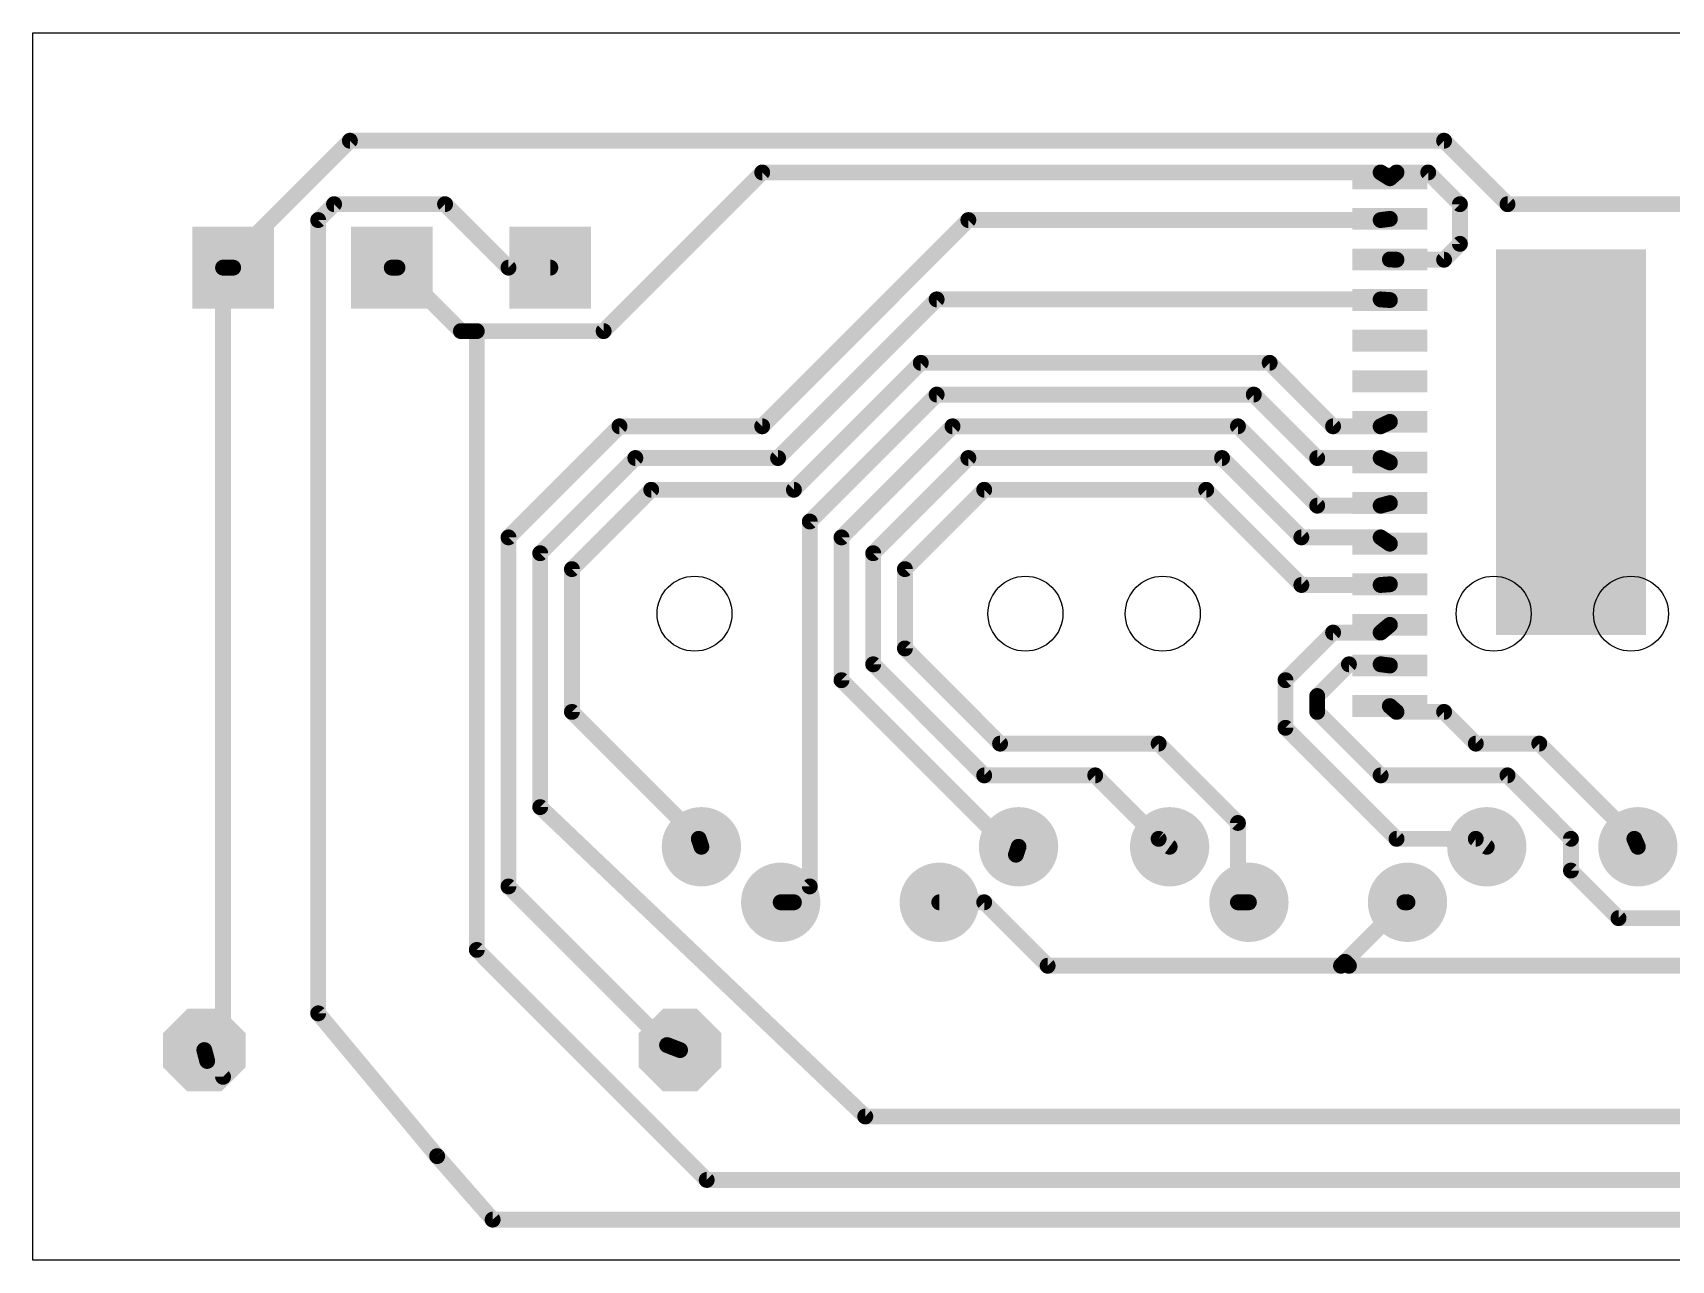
# Model space of a CAD drawing. Extents: x 0 to 68, y -7 to 12.7.
# Drawn here: x 0 to 26.24, y -7 to 12.65 of the extents above; entities that cross this region are included whole.
import ezdxf

# ---------------------------------------------------------------- set-up
doc = ezdxf.new("R2010")
doc.units = 0
for name, color, linetype in [('16', 175, 'CONTINUOUS'), ('17', 82, 'CONTINUOUS'), ('20', 7, 'CONTINUOUS')]:
    doc.layers.add(name, color=color, linetype=linetype)

# ---------------------------------------------------------------- blocks, each defined once
blk = doc.blocks.new('ROUNDP')
at = {"const_width": 0.5}
blk.add_lwpolyline([(0, -0.25, 1), (0, 0.25, 1), (0, -0.25)], format="xyb", dxfattribs=at)
blk = doc.blocks.new('SQUAREP')
blk.add_solid([(-0.5, -0.5), (0.5, -0.5), (-0.5, 0.5), (0.5, 0.5)])
blk = doc.blocks.new('OCTAGONP')
at = {"const_width": 0.5}
blk.add_lwpolyline([(-0.25, -0.1036), (-0.25, 0.1036), (-0.1036, 0.25), (0.1036, 0.25), (0.25, 0.1036), (0.25, -0.1036), (0.1036, -0.25), (-0.1036, -0.25), (-0.25, -0.1036), (-0.25, 0.1036)], dxfattribs=at)
blk = doc.blocks.new('RECT')
blk.add_solid([(-0.5, -0.5), (0.5, -0.5), (-0.5, 0.5), (0.5, 0.5)])

msp = doc.modelspace()

# ---------------------------------------------------------------- linework, layer by layer
at = {"layer": '16', "const_width": 0.254}
for points in [[(3.048, 8.89), (5.08, 10.922)], [(5.08, 10.922), (22.606, 10.922)], [(22.606, 10.922), (23.622, 9.906)], [(9.144, 7.874), (11.684, 10.414)], [(11.684, 10.414), (21.59, 10.414)], [(21.59, 10.414), (21.738, 10.321)], [(21.844, 10.414), (21.738, 10.321)], [(21.844, 10.414), (22.352, 10.414)], [(22.352, 10.414), (22.86, 9.906)], [(4.572, 9.652), (4.826, 9.906)], [(4.826, 9.906), (6.604, 9.906)], [(6.604, 9.906), (7.62, 8.89)], [(22.86, 9.906), (22.86, 9.271)], [(23.622, 9.906), (26.416, 9.906)], [(4.572, -3.048), (4.572, 9.652)], [(11.684, 6.35), (14.986, 9.652)], [(14.986, 9.652), (21.59, 9.652)], [(21.59, 9.652), (21.738, 9.671)], [(22.86, 9.271), (22.606, 9.017)], [(3.048, -4.064), (3.048, 8.89)], [(3.048, 8.89), (3.21, 8.89)], [(5.842, 8.89), (5.75, 8.89)], [(5.842, 8.89), (6.858, 7.874)], [(7.62, 8.89), (8.29, 8.89)], [(21.844, 9.017), (21.738, 9.021)], [(22.606, 9.017), (21.844, 9.017)], [(11.938, 5.842), (14.478, 8.382)], [(14.478, 8.382), (21.59, 8.382)], [(21.59, 8.382), (21.738, 8.371)], [(6.858, 7.874), (7.112, 7.874)], [(7.112, 7.874), (9.144, 7.874)], [(7.112, -2.032), (7.112, 7.874)], [(12.192, 5.334), (14.224, 7.366)], [(14.224, 7.366), (19.812, 7.366)], [(19.812, 7.366), (20.828, 6.35)], [(12.446, 4.826), (14.478, 6.858)], [(14.478, 6.858), (19.558, 6.858)], [(19.558, 6.858), (20.574, 5.842)], [(7.62, 4.572), (9.398, 6.35)], [(9.398, 6.35), (11.684, 6.35)], [(12.954, 4.572), (14.732, 6.35)], [(14.732, 6.35), (19.304, 6.35)], [(19.304, 6.35), (20.574, 5.08)], [(20.828, 6.35), (21.59, 6.35)], [(21.59, 6.35), (21.738, 6.421)], [(8.128, 4.318), (9.652, 5.842)], [(9.652, 5.842), (11.938, 5.842)], [(13.462, 4.318), (14.986, 5.842)], [(14.986, 5.842), (19.05, 5.842)], [(19.05, 5.842), (20.32, 4.572)], [(20.574, 5.842), (21.59, 5.842)], [(21.59, 5.842), (21.738, 5.771)], [(8.636, 4.064), (9.906, 5.334)], [(9.906, 5.334), (12.192, 5.334)], [(13.97, 4.064), (15.24, 5.334)], [(15.24, 5.334), (18.796, 5.334)], [(18.796, 5.334), (20.32, 3.81)], [(20.574, 5.08), (21.59, 5.08)], [(21.59, 5.08), (21.738, 5.121)], [(12.446, -1.016), (12.446, 4.826)], [(7.62, -1.016), (7.62, 4.572)], [(12.954, 2.286), (12.954, 4.572)], [(20.32, 4.572), (21.59, 4.572)], [(21.59, 4.572), (21.738, 4.471)], [(8.128, 0.254), (8.128, 4.318)], [(13.462, 2.54), (13.462, 4.318)], [(8.636, 1.778), (8.636, 4.064)], [(13.97, 2.794), (13.97, 4.064)], [(20.32, 3.81), (21.59, 3.81)], [(21.59, 3.81), (21.738, 3.821)], [(20.066, 2.286), (20.828, 3.048)], [(20.828, 3.048), (21.59, 3.048)], [(21.59, 3.048), (21.738, 3.171)], [(15.494, 1.27), (13.97, 2.794)], [(15.24, 0.762), (13.462, 2.54)], [(20.574, 2.032), (21.082, 2.54)], [(21.082, 2.54), (21.59, 2.54)], [(21.59, 2.54), (21.738, 2.521)], [(15.748, -0.508), (12.954, 2.286)], [(20.066, 1.524), (20.066, 2.286)], [(20.574, 1.778), (20.574, 2.032)], [(10.668, -0.254), (8.636, 1.778)], [(21.59, 0.762), (20.574, 1.778)], [(21.844, 1.778), (21.738, 1.871)], [(22.606, 1.778), (21.844, 1.778)], [(23.114, 1.27), (22.606, 1.778)], [(21.844, -0.254), (20.066, 1.524)], [(18.034, 1.27), (15.494, 1.27)], [(19.304, 0), (18.034, 1.27)], [(24.13, 1.27), (23.114, 1.27)], [(25.654, -0.254), (24.13, 1.27)], [(17.018, 0.762), (15.24, 0.762)], [(18.034, -0.254), (17.018, 0.762)], [(23.622, 0.762), (21.59, 0.762)], [(24.638, -0.254), (23.622, 0.762)], [(13.335, -4.699), (8.128, 0.254)], [(19.304, -1.27), (19.304, 0)], [(10.668, -0.254), (10.71, -0.381)], [(15.748, -0.508), (15.79, -0.381)], [(18.034, -0.254), (18.21, -0.381)], [(23.114, -0.254), (21.844, -0.254)], [(23.114, -0.254), (23.29, -0.381)], [(24.638, -0.762), (24.638, -0.254)], [(25.654, -0.254), (25.71, -0.381)], [(25.4, -1.524), (24.638, -0.762)], [(10.16, -3.556), (7.62, -1.016)], [(12.192, -1.27), (12.446, -1.016)], [(12.192, -1.27), (11.98, -1.27)], [(15.24, -1.27), (14.52, -1.27)], [(16.256, -2.286), (15.24, -1.27)], [(19.304, -1.27), (19.48, -1.27)], [(21.971, -1.27), (21.0185, -2.2225)], [(21.971, -1.27), (22.02, -1.27)], [(26.67, -1.524), (25.4, -1.524)], [(10.795, -5.715), (7.112, -2.032)], [(21.0185, -2.2225), (20.955, -2.286)], [(21.082, -2.286), (21.0185, -2.2225)], [(20.955, -2.286), (16.256, -2.286)], [(21.082, -2.286), (27.432, -2.286)], [(6.477, -5.334), (4.572, -3.048)], [(2.794, -3.81), (2.748, -3.636)], [(3.048, -4.064), (2.748, -3.636)], [(10.16, -3.556), (10.368, -3.636)], [(2.794, -3.81), (3.048, -4.064)], [(13.335, -4.699), (50.927, -4.699)], [(6.477, -5.334), (7.366, -6.35)], [(51.308, -5.715), (10.795, -5.715)], [(7.366, -6.35), (51.435, -6.35)]]:
    msp.add_lwpolyline(points, dxfattribs=at)
at = {"layer": '16', "const_width": 0.127}
for points in [[(5.08, 10.9855, 1), (5.08, 10.8585)], [(5.1249, 10.8771, 1), (5.0351, 10.9669)], [(22.6509, 10.9669, 1), (22.5611, 10.8771)], [(22.606, 10.8585, 1), (22.606, 10.9855)], [(11.684, 10.4775, 1), (11.684, 10.3505)], [(11.7289, 10.3691, 1), (11.6391, 10.4589)], [(21.6238, 10.4678, 1), (21.5562, 10.3602)], [(21.59, 10.3505, 1), (21.59, 10.4775)], [(21.844, 10.4775, 1), (21.844, 10.3505)], [(21.8859, 10.3663, 1), (21.8021, 10.4617)], [(22.3969, 10.4589, 1), (22.3071, 10.3691)], [(22.352, 10.3505, 1), (22.352, 10.4775)], [(21.6961, 10.3687, 1), (21.7799, 10.2733)], [(21.7042, 10.2672, 1), (21.7718, 10.3748)], [(4.826, 9.9695, 1), (4.826, 9.8425)], [(4.8709, 9.8611, 1), (4.7811, 9.9509)], [(6.6489, 9.9509, 1), (6.5591, 9.8611)], [(6.604, 9.8425, 1), (6.604, 9.9695)], [(22.9235, 9.906, 1), (22.7965, 9.906)], [(22.8151, 9.8611, 1), (22.9049, 9.9509)], [(23.622, 9.9695, 1), (23.622, 9.8425)], [(23.5771, 9.8611, 1), (23.6669, 9.9509)], [(4.6355, 9.652, 1), (4.5085, 9.652)], [(4.5271, 9.6969, 1), (4.6169, 9.6071)], [(14.986, 9.7155, 1), (14.986, 9.5885)], [(15.0309, 9.6071, 1), (14.9411, 9.6969)], [(21.5819, 9.715, 1), (21.5981, 9.589)], [(21.59, 9.5885, 1), (21.59, 9.7155)], [(21.7461, 9.608, 1), (21.7299, 9.734)], [(22.7965, 9.271, 1), (22.9235, 9.271)], [(22.9049, 9.2261, 1), (22.8151, 9.3159)], [(3.1115, 8.89, 1), (2.9845, 8.89)], [(3.048, 8.9535, 1), (3.048, 8.8265)], [(3.0031, 8.9349, 1), (3.0929, 8.8451)], [(3.21, 8.8265, 1), (3.21, 8.9535)], [(5.75, 8.9535, 1), (5.75, 8.8265)], [(5.8869, 8.9349, 1), (5.7971, 8.8451)], [(5.842, 8.8265, 1), (5.842, 8.9535)], [(7.62, 8.9535, 1), (7.62, 8.8265)], [(7.5751, 8.8451, 1), (7.6649, 8.9349)], [(8.29, 8.8265, 1), (8.29, 8.9535)], [(21.7404, 9.0845, 1), (21.7356, 8.9575)], [(21.844, 9.0805, 1), (21.844, 8.9535)], [(21.8416, 8.9535, 1), (21.8464, 9.0805)], [(22.5611, 9.0619, 1), (22.6509, 8.9721)], [(22.606, 8.9535, 1), (22.606, 9.0805)], [(14.478, 8.4455, 1), (14.478, 8.3185)], [(14.5229, 8.3371, 1), (14.4331, 8.4269)], [(21.5947, 8.4453, 1), (21.5853, 8.3187)], [(21.59, 8.3185, 1), (21.59, 8.4455)], [(21.7333, 8.3077, 1), (21.7427, 8.4343)], [(6.858, 7.9375, 1), (6.858, 7.8105)], [(6.8131, 7.8291, 1), (6.9029, 7.9189)], [(7.112, 7.9375, 1), (7.112, 7.8105)], [(7.1755, 7.874, 1), (7.0485, 7.874)], [(7.112, 7.8105, 1), (7.112, 7.9375)], [(9.0991, 7.9189, 1), (9.1889, 7.8291)], [(9.144, 7.8105, 1), (9.144, 7.9375)], [(14.224, 7.4295, 1), (14.224, 7.3025)], [(14.2689, 7.3211, 1), (14.1791, 7.4109)], [(19.8569, 7.4109, 1), (19.7671, 7.3211)], [(19.812, 7.3025, 1), (19.812, 7.4295)], [(14.478, 6.9215, 1), (14.478, 6.7945)], [(14.5229, 6.8131, 1), (14.4331, 6.9029)], [(19.6029, 6.9029, 1), (19.5131, 6.8131)], [(19.558, 6.7945, 1), (19.558, 6.9215)], [(9.398, 6.4135, 1), (9.398, 6.2865)], [(9.4429, 6.3051, 1), (9.3531, 6.3949)], [(11.6391, 6.3949, 1), (11.7289, 6.3051)], [(11.684, 6.2865, 1), (11.684, 6.4135)], [(14.732, 6.4135, 1), (14.732, 6.2865)], [(14.7769, 6.3051, 1), (14.6871, 6.3949)], [(19.3489, 6.3949, 1), (19.2591, 6.3051)], [(19.304, 6.2865, 1), (19.304, 6.4135)], [(20.828, 6.4135, 1), (20.828, 6.2865)], [(20.7831, 6.3051, 1), (20.8729, 6.3949)], [(21.5625, 6.4073, 1), (21.6175, 6.2927)], [(21.59, 6.2865, 1), (21.59, 6.4135)], [(21.7655, 6.3637, 1), (21.7105, 6.4783)], [(9.652, 5.9055, 1), (9.652, 5.7785)], [(9.6969, 5.7971, 1), (9.6071, 5.8869)], [(11.8931, 5.8869, 1), (11.9829, 5.7971)], [(11.938, 5.7785, 1), (11.938, 5.9055)], [(14.986, 5.9055, 1), (14.986, 5.7785)], [(15.0309, 5.7971, 1), (14.9411, 5.8869)], [(19.0949, 5.8869, 1), (19.0051, 5.7971)], [(19.05, 5.7785, 1), (19.05, 5.9055)], [(20.574, 5.9055, 1), (20.574, 5.7785)], [(20.5291, 5.7971, 1), (20.6189, 5.8869)], [(21.6175, 5.8993, 1), (21.5625, 5.7847)], [(21.59, 5.7785, 1), (21.59, 5.9055)], [(21.7105, 5.7137, 1), (21.7655, 5.8283)], [(9.906, 5.3975, 1), (9.906, 5.2705)], [(9.9509, 5.2891, 1), (9.8611, 5.3789)], [(12.1471, 5.3789, 1), (12.2369, 5.2891)], [(12.192, 5.2705, 1), (12.192, 5.3975)], [(15.24, 5.3975, 1), (15.24, 5.2705)], [(15.2849, 5.2891, 1), (15.1951, 5.3789)], [(18.8409, 5.3789, 1), (18.7511, 5.2891)], [(18.796, 5.2705, 1), (18.796, 5.3975)], [(20.574, 5.1435, 1), (20.574, 5.0165)], [(20.5291, 5.0351, 1), (20.6189, 5.1249)], [(21.573, 5.1412, 1), (21.607, 5.0188)], [(21.59, 5.0165, 1), (21.59, 5.1435)], [(21.755, 5.0598, 1), (21.721, 5.1822)], [(12.5095, 4.826, 1), (12.3825, 4.826)], [(12.4011, 4.8709, 1), (12.4909, 4.7811)], [(7.6835, 4.572, 1), (7.5565, 4.572)], [(7.5751, 4.6169, 1), (7.6649, 4.5271)], [(13.0175, 4.572, 1), (12.8905, 4.572)], [(12.9091, 4.6169, 1), (12.9989, 4.5271)], [(20.32, 4.6355, 1), (20.32, 4.5085)], [(20.2751, 4.5271, 1), (20.3649, 4.6169)], [(21.6258, 4.6245, 1), (21.5542, 4.5195)], [(21.59, 4.5085, 1), (21.59, 4.6355)], [(21.7022, 4.4185, 1), (21.7738, 4.5235)], [(8.1915, 4.318, 1), (8.0645, 4.318)], [(8.0831, 4.3629, 1), (8.1729, 4.2731)], [(13.5255, 4.318, 1), (13.3985, 4.318)], [(13.4171, 4.3629, 1), (13.5069, 4.2731)], [(8.6995, 4.064, 1), (8.5725, 4.064)], [(8.5911, 4.1089, 1), (8.6809, 4.0191)], [(14.0335, 4.064, 1), (13.9065, 4.064)], [(13.9251, 4.1089, 1), (14.0149, 4.0191)], [(20.32, 3.8735, 1), (20.32, 3.7465)], [(21.5853, 3.8733, 1), (21.5947, 3.7467)], [(21.59, 3.7465, 1), (21.59, 3.8735)], [(21.7427, 3.7577, 1), (21.7333, 3.8843)], [(20.2751, 3.7651, 1), (20.3649, 3.8549)], [(20.828, 3.1115, 1), (20.828, 2.9845)], [(20.8729, 3.0031, 1), (20.7831, 3.0929)], [(21.5494, 3.0968, 1), (21.6306, 2.9992)], [(21.59, 2.9845, 1), (21.59, 3.1115)], [(21.7786, 3.1222, 1), (21.6974, 3.2198)], [(14.0149, 2.8389, 1), (13.9251, 2.7491)], [(13.5069, 2.5849, 1), (13.4171, 2.4951)], [(13.9065, 2.794, 1), (14.0335, 2.794)], [(21.082, 2.6035, 1), (21.082, 2.4765)], [(21.1269, 2.4951, 1), (21.0371, 2.5849)], [(21.5981, 2.603, 1), (21.5819, 2.477)], [(21.59, 2.4765, 1), (21.59, 2.6035)], [(21.7299, 2.458, 1), (21.7461, 2.584)], [(12.9989, 2.3309, 1), (12.9091, 2.2411)], [(13.3985, 2.54, 1), (13.5255, 2.54)], [(20.1295, 2.286, 1), (20.0025, 2.286)], [(20.0211, 2.3309, 1), (20.1109, 2.2411)], [(12.8905, 2.286, 1), (13.0175, 2.286)], [(20.6375, 2.032, 1), (20.5105, 2.032)], [(20.5291, 2.0769, 1), (20.6189, 1.9871)], [(8.6809, 1.8229, 1), (8.5911, 1.7331)], [(8.5725, 1.778, 1), (8.6995, 1.778)], [(20.6189, 1.8229, 1), (20.5291, 1.7331)], [(20.5105, 1.778, 1), (20.6375, 1.778)], [(21.7799, 1.9187, 1), (21.6961, 1.8233)], [(21.844, 1.8415, 1), (21.844, 1.7145)], [(21.8021, 1.7303, 1), (21.8859, 1.8257)], [(22.6509, 1.8229, 1), (22.5611, 1.7331)], [(22.606, 1.7145, 1), (22.606, 1.8415)], [(20.1109, 1.5689, 1), (20.0211, 1.4791)], [(20.0025, 1.524, 1), (20.1295, 1.524)], [(15.494, 1.3335, 1), (15.494, 1.2065)], [(15.4491, 1.2251, 1), (15.5389, 1.3149)], [(18.0789, 1.3149, 1), (17.9891, 1.2251)], [(18.034, 1.2065, 1), (18.034, 1.3335)], [(23.114, 1.3335, 1), (23.114, 1.2065)], [(23.0691, 1.2251, 1), (23.1589, 1.3149)], [(24.1749, 1.3149, 1), (24.0851, 1.2251)], [(24.13, 1.2065, 1), (24.13, 1.3335)], [(15.24, 0.8255, 1), (15.24, 0.6985)], [(15.1951, 0.7171, 1), (15.2849, 0.8069)], [(17.0629, 0.8069, 1), (16.9731, 0.7171)], [(17.018, 0.6985, 1), (17.018, 0.8255)], [(21.59, 0.8255, 1), (21.59, 0.6985)], [(21.5451, 0.7171, 1), (21.6349, 0.8069)], [(23.6669, 0.8069, 1), (23.5771, 0.7171)], [(23.622, 0.6985, 1), (23.622, 0.8255)], [(8.1718, 0.3, 1), (8.0842, 0.208)], [(8.0645, 0.254, 1), (8.1915, 0.254)], [(19.3675, 0, 1), (19.2405, 0)], [(19.2591, -0.0449, 1), (19.3489, 0.0449)], [(10.7283, -0.2341, 1), (10.6077, -0.2739)], [(10.6231, -0.2989, 1), (10.7129, -0.2091)], [(15.8503, -0.4009, 1), (15.7297, -0.3611)], [(18.0712, -0.2025, 1), (17.9968, -0.3055)], [(17.9891, -0.2989, 1), (18.0789, -0.2091)], [(21.844, -0.1905, 1), (21.844, -0.3175)], [(21.7991, -0.2989, 1), (21.8889, -0.2091)], [(23.1512, -0.2025, 1), (23.0768, -0.3055)], [(23.114, -0.3175, 1), (23.114, -0.1905)], [(24.7015, -0.254, 1), (24.5745, -0.254)], [(24.5931, -0.2989, 1), (24.6829, -0.2091)], [(25.7121, -0.2284, 1), (25.5959, -0.2796)], [(25.6091, -0.2989, 1), (25.6989, -0.2091)], [(10.6497, -0.4009, 1), (10.7703, -0.3611)], [(15.6877, -0.4881, 1), (15.8083, -0.5279)], [(15.7031, -0.5529, 1), (15.7929, -0.4631)], [(18.1728, -0.4325, 1), (18.2472, -0.3295)], [(23.2528, -0.4325, 1), (23.3272, -0.3295)], [(25.6519, -0.4066, 1), (25.7681, -0.3554)], [(24.6829, -0.7171, 1), (24.5931, -0.8069)], [(24.5745, -0.762, 1), (24.7015, -0.762)], [(7.6649, -0.9711, 1), (7.5751, -1.0609)], [(7.5565, -1.016, 1), (7.6835, -1.016)], [(12.3825, -1.016, 1), (12.5095, -1.016)], [(12.4909, -1.0609, 1), (12.4011, -0.9711)], [(11.98, -1.2065, 1), (11.98, -1.3335)], [(12.1471, -1.2251, 1), (12.2369, -1.3149)], [(12.192, -1.3335, 1), (12.192, -1.2065)], [(14.52, -1.2065, 1), (14.52, -1.3335)], [(15.2849, -1.2251, 1), (15.1951, -1.3149)], [(15.24, -1.3335, 1), (15.24, -1.2065)], [(19.304, -1.2065, 1), (19.304, -1.3335)], [(19.2405, -1.27, 1), (19.3675, -1.27)], [(19.48, -1.3335, 1), (19.48, -1.2065)], [(21.971, -1.2065, 1), (21.971, -1.3335)], [(22.0159, -1.3149, 1), (21.9261, -1.2251)], [(22.02, -1.3335, 1), (22.02, -1.2065)], [(25.4, -1.4605, 1), (25.4, -1.5875)], [(25.3551, -1.5689, 1), (25.4449, -1.4791)], [(7.1569, -1.9871, 1), (7.0671, -2.0769)], [(7.0485, -2.032, 1), (7.1755, -2.032)], [(21.0634, -2.1776, 1), (20.9736, -2.2674)], [(21.0634, -2.2674, 1), (20.9736, -2.1776)], [(16.256, -2.2225, 1), (16.256, -2.3495)], [(16.2111, -2.3309, 1), (16.3009, -2.2411)], [(20.9101, -2.2411, 1), (20.9999, -2.3309)], [(20.9736, -2.1776, 1), (21.0634, -2.2674)], [(20.955, -2.3495, 1), (20.955, -2.2225)], [(21.082, -2.2225, 1), (21.082, -2.3495)], [(21.0371, -2.3309, 1), (21.1269, -2.2411)], [(4.6208, -3.0073, 1), (4.5232, -3.0887)], [(4.5085, -3.048, 1), (4.6355, -3.048)], [(2.8094, -3.6198, 1), (2.6866, -3.6522)], [(2.8, -3.5996, 1), (2.696, -3.6724)], [(10.1828, -3.4967, 1), (10.1372, -3.6153)], [(10.1151, -3.6009, 1), (10.2049, -3.5111)], [(10.3452, -3.6953, 1), (10.3908, -3.5767)], [(2.8389, -3.7651, 1), (2.7491, -3.8549)], [(2.7326, -3.8262, 1), (2.8554, -3.7938)], [(2.9845, -4.064, 1), (3.1115, -4.064)], [(2.996, -4.1004, 1), (3.1, -4.0276)], [(3.0031, -4.1089, 1), (3.0929, -4.0191)], [(13.335, -4.6355, 1), (13.335, -4.7625)], [(13.2912, -4.745, 1), (13.3788, -4.653)], [(6.5248, -5.2922, 1), (6.4292, -5.3758)], [(6.4282, -5.3747, 1), (6.5258, -5.2933)], [(10.795, -5.6515, 1), (10.795, -5.7785)], [(10.7501, -5.7599, 1), (10.8399, -5.6701)], [(7.366, -6.2865, 1), (7.366, -6.4135)], [(7.3182, -6.3918, 1), (7.4138, -6.3082)]]:
    msp.add_lwpolyline(points, format="xyb", dxfattribs=at)
at = {"layer": '20'}
for p, q in [((0, -7), (0, 12.65)), ((0, 12.65), (68, 12.65)), ((68, -7), (0, -7))]:
    msp.add_line(p, q, dxfattribs=at)
for centre in [(10.6, 3.35), (15.9, 3.35), (18.1, 3.35), (23.4, 3.35), (25.6, 3.35)]:
    msp.add_circle(centre, 0.6, dxfattribs=at)

# ---------------------------------------------------------------- block references
at = {"layer": '16', "rotation": 270}
for p, xscale, yscale in [((21.738, 10.321), 0.35, 1.2), ((21.738, 9.671), 0.35, 1.2), ((21.738, 9.021), 0.35, 1.2), ((24.638, 6.096), 6.17, 2.4), ((21.738, 8.371), 0.35, 1.2), ((21.738, 7.721), 0.35, 1.2), ((21.738, 7.071), 0.35, 1.2), ((21.738, 6.421), 0.35, 1.2), ((21.738, 5.771), 0.35, 1.2), ((21.738, 5.121), 0.35, 1.2), ((21.738, 4.471), 0.35, 1.2), ((21.738, 3.821), 0.35, 1.2), ((21.738, 3.171), 0.35, 1.2), ((21.738, 2.521), 0.35, 1.2), ((21.738, 1.871), 0.35, 1.2)]:
    msp.add_blockref('RECT', p, dxfattribs=dict(at, xscale=xscale, yscale=yscale))
at = {"layer": '17', "xscale": 1.308, "yscale": 1.308}
for p in [(3.21, 8.89), (3.21, 8.89), (5.75, 8.89), (5.75, 8.89), (8.29, 8.89), (8.29, 8.89)]:
    msp.add_blockref('SQUAREP', p, dxfattribs=at)
at = {"layer": '17'}
for name, p, xscale, yscale, rotation in [('ROUNDP', (10.71, -0.381), 1.27, 1.27, 90), ('ROUNDP', (10.71, -0.381), 1.27, 1.27, 90), ('ROUNDP', (15.79, -0.381), 1.27, 1.27, 90), ('ROUNDP', (15.79, -0.381), 1.27, 1.27, 90), ('ROUNDP', (18.21, -0.381), 1.27, 1.27, 90), ('ROUNDP', (18.21, -0.381), 1.27, 1.27, 90), ('ROUNDP', (23.29, -0.381), 1.27, 1.27, 90), ('ROUNDP', (23.29, -0.381), 1.27, 1.27, 90), ('ROUNDP', (25.71, -0.381), 1.27, 1.27, 90), ('ROUNDP', (25.71, -0.381), 1.27, 1.27, 90), ('ROUNDP', (11.98, -1.27), 1.27, 1.27, 90), ('ROUNDP', (11.98, -1.27), 1.27, 1.27, 90), ('ROUNDP', (14.52, -1.27), 1.27, 1.27, 90), ('ROUNDP', (14.52, -1.27), 1.27, 1.27, 90), ('ROUNDP', (19.48, -1.27), 1.27, 1.27, 90), ('ROUNDP', (19.48, -1.27), 1.27, 1.27, 90), ('ROUNDP', (22.02, -1.27), 1.27, 1.27, 90), ('ROUNDP', (22.02, -1.27), 1.27, 1.27, 90), ('OCTAGONP', (2.748, -3.636), 1.3208, 1.3208, 180), ('OCTAGONP', (2.748, -3.636), 1.3208, 1.3208, 180), ('OCTAGONP', (10.368, -3.636), 1.3208, 1.3208, 180), ('OCTAGONP', (10.368, -3.636), 1.3208, 1.3208, 180)]:
    msp.add_blockref(name, p, dxfattribs=dict(at, xscale=xscale, yscale=yscale, rotation=rotation))

doc.saveas('drawing.dxf')
